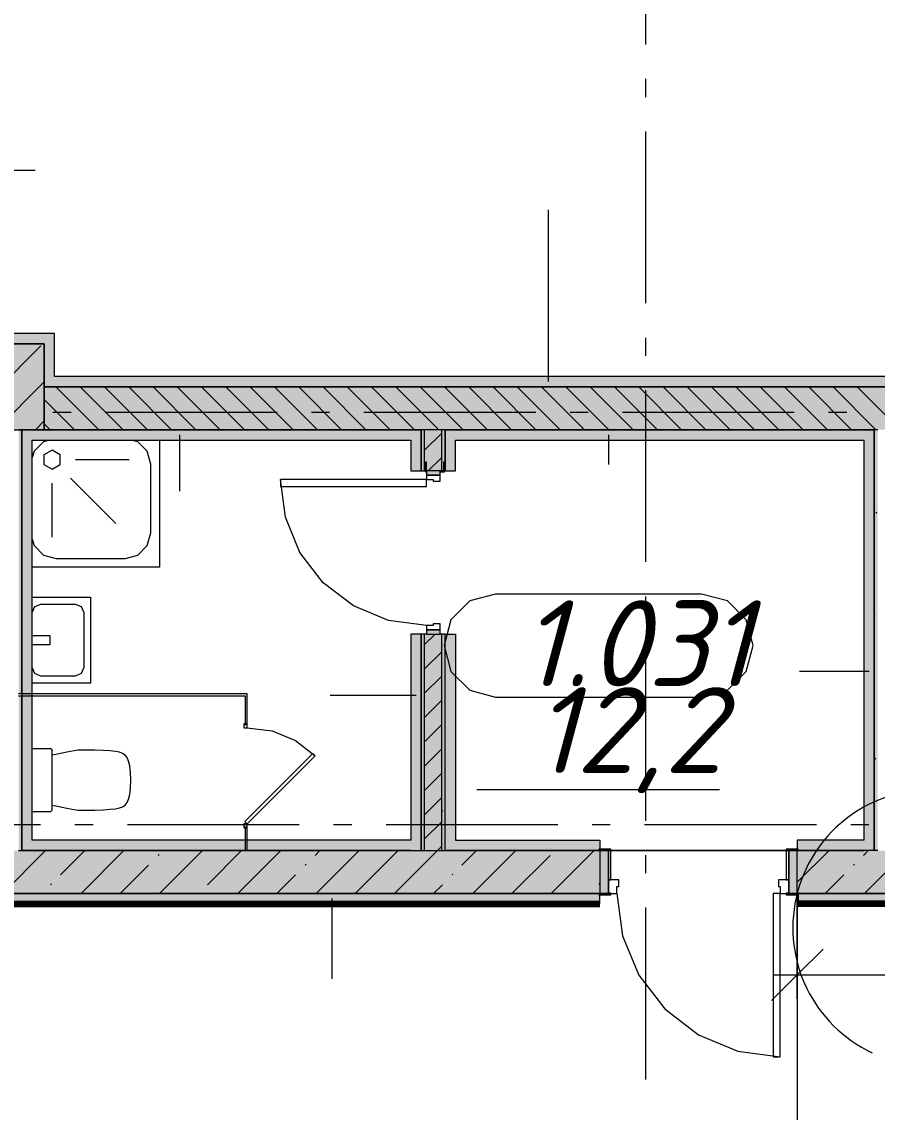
# Model space of a CAD drawing. Header units: millimetres. Extents: x -537608 to 253996, y -217170 to 186033.
# Drawn here: x -314907 to -309926, y -144173 to -137825 of the extents above; entities that cross this region are included whole.
import ezdxf

# ---------------------------------------------------------------- set-up
doc = ezdxf.new("R2010")
doc.units = ezdxf.units.MM
doc.layers.add('16) Лак 1.6м', color=160, linetype='Continuous', lineweight=90)
doc.layers.add('PDF _Геометрия', color=7, linetype='Continuous')
doc.layers.add('PDF _Текст', color=7, linetype='Continuous')
doc.layers.add('PDF _Сплошная заливка', color=7, linetype='Continuous', true_color=0xffffff)
doc.styles.add('PDF ISOCPEUR Italic', font='isocpeui.ttf')

msp = doc.modelspace()

# ---------------------------------------------------------------- hatches: boundary and pattern name
at = {"layer": 'PDF _Сплошная заливка', "transparency": 33554559}
msp.add_hatch(color=256, dxfattribs=at).paths.add_polyline_path([(-315326.1837, -140199.9776), (-314776.1856, -140199.9776), (-314776.1856, -139699.9775), (-315576.1848, -139699.9775), (-315576.1848, -140199.9776)])
at = {"layer": 'PDF _Сплошная заливка', "true_color": 0xff7d7d, "transparency": 33554559}
for points in [[(-314776.1856, -139889.9758), (-314716.1827, -139889.9758), (-314716.1827, -139639.9768), (-314776.1856, -139639.9768), (-314776.1856, -139716.2732)], [(-309467.4986, -139949.9764), (-309026.1817, -139949.9764), (-309026.1817, -139889.9758), (-314776.1856, -139889.9758), (-314776.1856, -139949.9764), (-311154.0372, -139949.9764)]]:
    msp.add_hatch(color=11, dxfattribs=at).paths.add_polyline_path(points)
at = {"layer": 'PDF _Сплошная заливка', "transparency": 33554559}
h = msp.add_hatch(color=256, dxfattribs=at)
h.paths.add_polyline_path([(-308016.1789, -140199.9776), (-308016.1789, -139949.9764), (-308526.1794, -139949.9764), (-308526.1794, -140199.9776)], flags=0)
h.paths.add_polyline_path([(-312441.2932, -140199.9776), (-309026.1817, -140199.9776), (-309026.1817, -139949.9764), (-314776.1856, -139949.9764), (-314776.1856, -140199.9776), (-312461.2941, -140199.9776)], flags=0)
h = msp.add_hatch(color=256, dxfattribs=at)
h.paths.add_polyline_path([(-314906.1853, -142649.631), (-314906.1853, -141749.6292), (-314926.1819, -141749.6292), (-314926.1819, -142649.631)], flags=0)
h.paths.add_polyline_path([(-314926.1819, -141737.6308), (-314906.1853, -141737.6308), (-314906.1853, -140199.9776), (-314926.1819, -140199.9776), (-314926.1819, -141142.7543)], flags=0)
at = {"layer": 'PDF _Сплошная заливка', "true_color": 0xbce362, "transparency": 33554559}
for points in [[(-312581.2955, -140259.9761), (-312581.2955, -140199.9776), (-314906.1853, -140199.9776), (-314906.1853, -140259.9761), (-312641.2941, -140259.9761)], [(-310003.2571, -140259.9761), (-309943.2542, -140259.9761), (-309943.2542, -140199.9776), (-312441.2932, -140199.9776), (-312441.2932, -140259.9761), (-311154.0372, -140259.9761)], [(-314906.1853, -142589.6303), (-314846.1824, -142589.6303), (-314846.1824, -140259.9761), (-314906.1853, -140259.9761), (-314906.1853, -142569.2354)], [(-312641.2941, -142649.631), (-312641.2941, -142589.6303), (-314906.1853, -142589.6303), (-314906.1853, -142649.631), (-312840.5759, -142649.631)]]:
    msp.add_hatch(color=63, dxfattribs=at).paths.add_polyline_path(points)
at = {"layer": 'PDF _Сплошная заливка', "transparency": 33554559}
h = msp.add_hatch(color=256, dxfattribs=at)
h.paths.add_polyline_path([(-312461.2941, -142649.631), (-312461.2941, -141389.6293), (-312561.2946, -141389.6293), (-312561.2946, -142649.631)], flags=0)
h.paths.add_polyline_path([(-312551.292, -140439.6294), (-312461.2941, -140439.6294), (-312461.2941, -140199.9776), (-312561.2946, -140199.9776), (-312561.2946, -140439.6294)], flags=0)
h = msp.add_hatch(color=256, dxfattribs=at)
h.paths.add_polyline_path([(-312461.2941, -142649.631), (-312441.2932, -142649.631), (-312441.2932, -141389.6293), (-312461.2941, -141389.6293), (-312461.2941, -142569.2354)], flags=0)
h.paths.add_polyline_path([(-312461.2941, -140439.6294), (-312441.2932, -140439.6294), (-312441.2932, -140199.9776), (-312461.2941, -140199.9776)], flags=0)
at = {"layer": 'PDF _Сплошная заливка', "true_color": 0xbce362, "transparency": 33554559}
h = msp.add_hatch(color=63, dxfattribs=at)
h.paths.add_polyline_path([(-312641.2941, -142649.631), (-312581.2955, -142649.631), (-312581.2955, -141389.6293), (-312641.2941, -141389.6293), (-312641.2941, -142589.6303)], flags=0)
h.paths.add_polyline_path([(-312581.2955, -140439.6294), (-312581.2955, -140259.9761), (-312641.2941, -140259.9761), (-312641.2941, -140439.6294)], flags=0)
h = msp.add_hatch(color=63, dxfattribs=at)
h.paths.add_polyline_path([(-310003.2571, -142649.631), (-310003.2571, -142589.6303), (-310391.2927, -142589.6303), (-310391.2927, -142641.6307), (-310386.2936, -142641.6307), (-310386.2936, -142649.631)], flags=0)
h.paths.add_polyline_path([(-312441.2932, -142649.631), (-311546.2927, -142649.2736), (-311546.2927, -142641.6307), (-311541.2935, -142641.6307), (-311541.2935, -142589.6303), (-312441.2932, -142589.6303)], flags=0)
at = {"layer": 'PDF _Сплошная заливка', "transparency": 33554559}
h = msp.add_hatch(color=256, dxfattribs=at)
h.paths.add_polyline_path([(-308151.1821, -142899.63), (-308151.1821, -142649.631), (-310391.2927, -142649.631), (-310391.2927, -142899.63), (-309104.1832, -142899.63)], flags=0)
h.paths.add_polyline_path([(-311546.2927, -142899.63), (-311541.2935, -142899.63), (-311541.2935, -142649.631), (-315576.1848, -142649.631), (-315576.1848, -142899.63), (-312840.5759, -142899.63)], flags=0)
at = {"layer": 'PDF _Сплошная заливка', "true_color": 0xff7d7d, "transparency": 33554559}
h = msp.add_hatch(color=11, dxfattribs=at)
h.paths.add_polyline_path([(-310386.2936, -142959.6307), (-310386.2936, -142907.6303), (-310391.2927, -142907.6303), (-310391.2927, -142959.6307)], flags=0)
h.paths.add_polyline_path([(-311546.2927, -142959.6307), (-311541.2935, -142959.6307), (-311541.2935, -142907.6303), (-311546.2927, -142907.6303), (-311546.2927, -142899.63), (-315576.1848, -142899.63), (-315576.1848, -142959.6307), (-312840.5759, -142959.6307)], flags=0)
at = {"layer": 'PDF _Сплошная заливка', "true_color": 0x6a8dc8, "transparency": 33554559}
msp.add_hatch(color=153, dxfattribs=at).paths.add_polyline_path([(-305623.1783, -142959.6307), (-305623.1783, -142899.63), (-310386.2936, -142899.63), (-310386.2936, -142959.6307), (-306094.4213, -142959.6307)])

# ---------------------------------------------------------------- linework, layer by layer
at = {"layer": '16) Лак 1.6м'}
for p, q in [((-315576.1848, -142959.6307), (-311541.2935, -142959.6307)), ((-305623.1783, -142959.6307), (-310386.2936, -142959.6307))]:
    msp.add_line(p, q, dxfattribs=at)
at = {"layer": 'PDF _Геометрия', "color": 253, "lineweight": 9, "true_color": 0xaaaaaa}
for p, q in [((-311276.183, -136958.293), (-311276.183, -137958.2952)), ((-311276.183, -138158.2939), (-311276.183, -138264.1268)), ((-311276.183, -138464.1277), (-311276.183, -139464.1278)), ((-311276.183, -139664.1286), (-311276.183, -139769.9615)), ((-311276.183, -139969.9623), (-311276.183, -140969.9625)), ((-314620.4537, -140099.6283), (-314726.2843, -140099.6283)), ((-313420.4527, -140099.6283), (-314420.4528, -140099.6283)), ((-313114.6168, -140099.6283), (-313220.4519, -140099.6283)), ((-311914.6159, -140099.6283), (-312914.616, -140099.6283)), ((-311608.7844, -140099.6283), (-311714.6193, -140099.6283)), ((-310408.7833, -140099.6283), (-311408.7835, -140099.6283)), ((-310102.9518, -140099.6283), (-310208.7824, -140099.6283)), ((-314781.1847, -140269.7247), (-314836.0894, -140324.6293)), ((-314744.7997, -140259.9761), (-314781.1847, -140269.7247)), ((-314231.1823, -140269.7247), (-314267.5672, -140259.9761)), ((-314176.2777, -140324.6293), (-314231.1823, -140269.7247)), ((-314106.1817, -140259.9761), (-314106.1817, -140549.6303)), ((-314836.0894, -140324.6293), (-314846.1824, -140362.3082)), ((-314731.1845, -140318.84), (-314779.5011, -140346.7337)), ((-314682.8679, -140346.7337), (-314731.1845, -140318.84)), ((-314156.1819, -140399.6297), (-314176.2777, -140324.6293)), ((-314779.5011, -140346.7337), (-314779.5011, -140402.5232)), ((-314682.8679, -140402.5232), (-314682.8679, -140346.7337)), ((-314281.1825, -140374.6295), (-314595.3201, -140374.6295)), ((-314156.1819, -140549.6303), (-314156.1819, -140399.6297)), ((-314779.5011, -140402.5232), (-314731.1845, -140430.419)), ((-314731.1845, -140430.419), (-314682.8679, -140402.5232)), ((-314731.1845, -140824.6294), (-314731.1845, -140510.4939)), ((-314359.2573, -140746.5547), (-314623.4162, -140482.3957)), ((-314156.1819, -140799.6293), (-314156.1819, -140549.6303)), ((-314106.1817, -140549.6303), (-314106.1817, -140999.6302)), ((-314846.1824, -140836.9508), (-314836.0894, -140874.6296)), ((-314176.2777, -140874.6296), (-314156.1819, -140799.6293)), ((-314836.0894, -140874.6296), (-314781.1847, -140929.5343)), ((-314231.1823, -140929.5343), (-314176.2777, -140874.6296)), ((-314781.1847, -140929.5343), (-314706.1844, -140949.63)), ((-314706.1844, -140949.63), (-314556.1837, -140949.63)), ((-314556.1837, -140949.63), (-314306.1826, -140949.63)), ((-314306.1826, -140949.63), (-314231.1823, -140929.5343)), ((-314556.1837, -140999.6302), (-314846.1824, -140999.6302)), ((-314106.1817, -140999.6302), (-314556.1837, -140999.6302)), ((-312148.4311, -141156.4407), (-312298.4318, -141196.632)), ((-310948.43, -141156.4407), (-312148.4311, -141156.4407)), ((-310798.4294, -141196.632), (-310948.43, -141156.4407)), ((-314846.1824, -141174.6288), (-314506.1835, -141174.6288)), ((-314831.538, -141229.2751), (-314796.1865, -141214.6307)), ((-314796.1865, -141214.6307), (-314596.1813, -141214.6307)), ((-314596.1813, -141214.6307), (-314560.8255, -141229.2751)), ((-314506.1835, -141174.6288), (-314506.1835, -141674.6289)), ((-312298.4318, -141196.632), (-312408.241, -141306.4392)), ((-311276.183, -141169.9612), (-311276.183, -141275.7961)), ((-310688.6244, -141306.4392), (-310798.4294, -141196.632)), ((-314846.1824, -141264.6288), (-314831.538, -141229.2751)), ((-314560.8255, -141229.2751), (-314546.1811, -141264.6309)), ((-314546.1811, -141264.6309), (-314546.1811, -141584.6289)), ((-312408.241, -141306.4392), (-312448.4324, -141456.4398)), ((-310648.433, -141456.4398), (-310688.6244, -141306.4392)), ((-314741.1699, -141399.6298), (-314846.1824, -141399.6298)), ((-314741.1699, -141449.63), (-314741.1699, -141399.6298)), ((-314846.1824, -141449.63), (-314741.1699, -141449.63)), ((-312448.4324, -141456.4398), (-312408.241, -141606.4405)), ((-311276.183, -141475.7949), (-311276.183, -142475.795)), ((-310688.6244, -141606.4405), (-310648.433, -141456.4398)), ((-314831.538, -141619.9847), (-314846.1824, -141584.631)), ((-314546.1811, -141584.6289), (-314560.8255, -141619.9847)), ((-314796.1865, -141634.6291), (-314831.538, -141619.9847)), ((-314596.1813, -141634.6291), (-314796.1865, -141634.6291)), ((-314560.8255, -141619.9847), (-314596.1813, -141634.6291)), ((-312408.241, -141606.4405), (-312298.4318, -141716.2476)), ((-310798.4294, -141716.2476), (-310688.6244, -141606.4405)), ((-314506.1835, -141674.6289), (-314846.1824, -141674.6289)), ((-312461.2941, -141689.6307), (-312461.2941, -141687.6306)), ((-312298.4318, -141716.2476), (-312148.4311, -141756.439)), ((-310948.43, -141756.439), (-310798.4294, -141716.2476)), ((-312148.4311, -141756.439), (-310948.43, -141756.439)), ((-314740.3776, -142057.1293), (-314846.1824, -142057.1293)), ((-314737.7897, -142057.4716), (-314740.3776, -142057.1293)), ((-314735.3784, -142058.4706), (-314737.7897, -142057.4716)), ((-314737.7897, -142057.4716), (-314735.3784, -142058.4706)), ((-314733.3073, -142060.0594), (-314735.3784, -142058.4706)), ((-314735.3784, -142058.4706), (-314733.3073, -142060.0594)), ((-314731.7185, -142062.1306), (-314733.3073, -142060.0594)), ((-314733.3073, -142060.0594), (-314731.7185, -142062.1306)), ((-314730.7194, -142064.5419), (-314731.7185, -142062.1306)), ((-314731.7185, -142062.1306), (-314730.7194, -142064.5419)), ((-314730.3793, -142067.1298), (-314730.7194, -142064.5419)), ((-314730.3793, -142412.13), (-314730.3793, -142067.1298)), ((-314699.8116, -142088.0027), (-314730.3793, -142094.539)), ((-314645.006, -142077.1323), (-314699.8116, -142088.0027)), ((-314580.5594, -142064.6302), (-314645.006, -142077.1323)), ((-314482.7507, -142064.6302), (-314580.5594, -142064.6302)), ((-314432.9357, -142067.3644), (-314482.7507, -142064.6302)), ((-314393.317, -142069.907), (-314432.9357, -142067.3644)), ((-314362.3274, -142073.0676), (-314393.317, -142069.907)), ((-314338.408, -142077.662), (-314362.3274, -142073.0676)), ((-314319.9917, -142084.4976), (-314338.408, -142077.662)), ((-314305.5324, -142094.399), (-314319.9917, -142084.4976)), ((-314294.0313, -142108.5354), (-314305.5324, -142094.399)), ((-314285.1698, -142128.5062), (-314294.0313, -142108.5354)), ((-314278.6722, -142155.9283), (-314285.1698, -142128.5062)), ((-314274.2586, -142192.4295), (-314278.6722, -142155.9283)), ((-314271.6449, -142239.631), (-314274.2586, -142192.4295)), ((-314274.2586, -142286.8301), (-314271.6449, -142239.631)), ((-314278.6722, -142323.3313), (-314274.2586, -142286.8301)), ((-312257.4696, -142294.4753), (-310844.5586, -142294.4753)), ((-314294.0313, -142370.7243), (-314285.1698, -142350.7557)), ((-314285.1698, -142350.7557), (-314278.6722, -142323.3313)), ((-314846.1824, -142422.1304), (-314740.3776, -142422.1304)), ((-314740.3776, -142422.1304), (-314737.7897, -142421.7903)), ((-314737.7897, -142421.7903), (-314735.3784, -142420.7913)), ((-314735.3784, -142420.7913), (-314737.7897, -142421.7903)), ((-314735.3784, -142420.7913), (-314733.3073, -142419.2003)), ((-314733.3073, -142419.2003), (-314735.3784, -142420.7913)), ((-314733.3073, -142419.2003), (-314731.7185, -142417.1313)), ((-314731.7185, -142417.1313), (-314733.3073, -142419.2003)), ((-314731.7185, -142417.1313), (-314730.7194, -142414.7178)), ((-314730.7194, -142414.7178), (-314731.7185, -142417.1313)), ((-314730.7194, -142414.7178), (-314730.3793, -142412.13)), ((-314730.3793, -142384.7207), (-314699.8116, -142391.2571)), ((-314699.8116, -142391.2571), (-314645.006, -142402.1273)), ((-314645.006, -142402.1273), (-314580.5594, -142414.6296)), ((-314580.5594, -142414.6296), (-314482.7507, -142414.6296)), ((-314482.7507, -142414.6296), (-314432.9357, -142411.8953)), ((-314432.9357, -142411.8953), (-314393.317, -142409.3548)), ((-314393.317, -142409.3548), (-314362.3274, -142406.1921)), ((-314362.3274, -142406.1921), (-314338.408, -142401.5998)), ((-314338.408, -142401.5998), (-314319.9917, -142394.7621)), ((-314319.9917, -142394.7621), (-314305.5324, -142384.8606)), ((-314305.5324, -142384.8606), (-314294.0313, -142370.7243)), ((-314797.9476, -142499.6303), (-315797.9477, -142499.6303)), ((-314492.1118, -142499.6303), (-314597.9467, -142499.6303)), ((-313292.1151, -142499.6303), (-314292.1152, -142499.6303)), ((-312986.2793, -142499.6303), (-313092.1142, -142499.6303)), ((-311786.2782, -142499.6303), (-312786.2784, -142499.6303)), ((-311480.4467, -142499.6303), (-311586.2774, -142499.6303)), ((-310280.4457, -142499.6303), (-311280.4458, -142499.6303)), ((-309974.6098, -142499.6303), (-310080.4449, -142499.6303)), ((-311276.183, -142675.7959), (-311276.183, -142781.6287)), ((-311276.183, -142981.6296), (-311276.183, -143981.6297))]:
    msp.add_line(p, q, dxfattribs=at)
at = {"layer": 'PDF _Геометрия', "lineweight": 9}
for p, q in [((-315296.1844, -138689.1911), (-314830.0352, -138689.1911)), ((-311840.2528, -139919.9772), (-311840.2528, -138919.9771)), ((-315326.1837, -139699.9775), (-314776.1856, -139699.9775)), ((-314776.1856, -139699.9775), (-315326.1837, -139699.9775)), ((-314776.1856, -139639.9768), (-315266.1851, -139639.9768)), ((-314716.1827, -139639.9768), (-314776.1856, -139639.9768)), ((-314776.1856, -139949.9764), (-314776.1856, -139699.9775)), ((-314776.1856, -139699.9775), (-314776.1856, -139889.9758)), ((-314716.1827, -139889.9758), (-314716.1827, -139639.9768)), ((-315081.2894, -139997.4061), (-314796.1693, -139712.2817)), ((-314776.1856, -139889.9758), (-314776.1856, -139949.9764)), ((-309086.1802, -139889.9758), (-314716.1827, -139889.9758)), ((-315055.7639, -140199.9776), (-314776.1856, -139920.397)), ((-309026.1817, -139949.9764), (-314776.1856, -139949.9764)), ((-314776.1856, -139949.9764), (-314776.1856, -140199.9776)), ((-314776.1856, -140199.9776), (-314776.1856, -139949.9764)), ((-314776.1856, -139949.9764), (-309026.1817, -139949.9764)), ((-314458.7754, -140199.9776), (-314708.7765, -139949.9764)), ((-314317.3521, -140199.9776), (-314567.3533, -139949.9764)), ((-314175.9332, -140199.9776), (-314425.9343, -139949.9764)), ((-314034.5099, -140199.9776), (-314284.5109, -139949.9764)), ((-313893.0908, -140199.9776), (-314143.092, -139949.9764)), ((-313751.6676, -140199.9776), (-314001.6687, -139949.9764)), ((-313610.2486, -140199.9776), (-313860.2454, -139949.9764)), ((-313468.8253, -140199.9776), (-313718.8264, -139949.9764)), ((-313327.4063, -140199.9776), (-313577.4031, -139949.9764)), ((-313185.983, -140199.9776), (-313435.9841, -139949.9764)), ((-313044.5597, -140199.9776), (-313294.5609, -139949.9764)), ((-312903.1408, -140199.9776), (-313153.1419, -139949.9764)), ((-312761.7174, -140199.9776), (-313011.7185, -139949.9764)), ((-312620.2985, -140199.9776), (-312870.2996, -139949.9764)), ((-312478.8752, -140199.9776), (-312728.8763, -139949.9764)), ((-312337.4562, -140199.9776), (-312587.453, -139949.9764)), ((-312196.0329, -140199.9776), (-312446.034, -139949.9764)), ((-312054.6096, -140199.9776), (-312304.6107, -139949.9764)), ((-311913.1906, -140199.9776), (-312163.1917, -139949.9764)), ((-311771.7674, -140199.9776), (-312021.7685, -139949.9764)), ((-311630.3483, -140199.9776), (-311880.3494, -139949.9764)), ((-311488.925, -140199.9776), (-311738.9261, -139949.9764)), ((-311347.5061, -140199.9776), (-311597.5029, -139949.9764)), ((-311206.0828, -140199.9776), (-311456.0839, -139949.9764)), ((-311064.6638, -140199.9776), (-311314.6606, -139949.9764)), ((-310923.2405, -140199.9776), (-311173.2416, -139949.9764)), ((-310781.8172, -140199.9776), (-311031.8183, -139949.9764)), ((-310640.3982, -140199.9776), (-310890.3994, -139949.9764)), ((-310498.9749, -140199.9776), (-310748.976, -139949.9764)), ((-310357.5559, -140199.9776), (-310607.5527, -139949.9764)), ((-310216.1326, -140199.9776), (-310466.1338, -139949.9764)), ((-310074.7137, -140199.9776), (-310324.7105, -139949.9764)), ((-309933.2904, -140199.9776), (-310183.2915, -139949.9764)), ((-309791.8671, -140199.9776), (-310041.8682, -139949.9764)), ((-314600.1987, -140199.9776), (-314776.1856, -140023.9908)), ((-315326.1837, -140199.9776), (-314776.1856, -140199.9776)), ((-314906.1853, -140199.9776), (-314926.1819, -140199.9776)), ((-314906.1853, -141737.6308), (-314906.1853, -140199.9776)), ((-312581.2955, -140199.9776), (-314906.1853, -140199.9776)), ((-314906.1853, -140199.9776), (-314906.1853, -140259.9761)), ((-314827.667, -140199.9776), (-314776.1856, -140148.4961)), ((-314741.6177, -140199.9776), (-314776.1856, -140165.4119)), ((-314776.1856, -140199.9776), (-312581.2955, -140199.9776)), ((-312561.2946, -140199.9776), (-312581.2955, -140199.9776)), ((-312581.2955, -140199.9776), (-312581.2955, -140259.9761)), ((-312581.2955, -140259.9761), (-312581.2955, -140199.9776)), ((-312561.2946, -140439.6294), (-312561.2946, -140199.9776)), ((-312461.2941, -140199.9776), (-312561.2946, -140199.9776)), ((-312441.2932, -140199.9776), (-312461.2941, -140199.9776)), ((-312461.2941, -140439.6294), (-312461.2941, -140199.9776)), ((-312441.2932, -140259.9761), (-312441.2932, -140199.9776)), ((-312441.2932, -140199.9776), (-309943.2542, -140199.9776)), ((-309943.2542, -140199.9776), (-312441.2932, -140199.9776)), ((-312441.2932, -140199.9776), (-312441.2932, -140259.9761)), ((-309923.2576, -140199.9776), (-309943.2542, -140199.9776)), ((-309943.2542, -140199.9776), (-309943.2542, -142649.631)), ((-309943.2542, -140259.9761), (-309943.2542, -140199.9776)), ((-314906.1853, -140259.9761), (-314906.1853, -142589.6303)), ((-314846.1824, -142589.6303), (-314846.1824, -140259.9761)), ((-314846.1824, -140259.9761), (-312641.2941, -140259.9761)), ((-313987.8984, -140229.9768), (-313987.8984, -140557.9817)), ((-312641.2941, -140259.9761), (-312641.2941, -140439.6294)), ((-312581.2955, -140259.9761), (-312581.2955, -140439.6294)), ((-312581.2955, -140439.6294), (-312581.2955, -140259.9761)), ((-312561.2946, -140319.4838), (-312461.2941, -140219.4834)), ((-312441.2932, -140439.6294), (-312441.2932, -140259.9761)), ((-312441.2932, -140259.9761), (-312441.2932, -140439.6294)), ((-312381.2946, -140439.6294), (-312381.2946, -140259.9761)), ((-312381.2946, -140259.9761), (-310003.2571, -140259.9761)), ((-311491.5259, -140229.9768), (-311491.5259, -140402.9021)), ((-310003.2571, -140259.9761), (-310003.2571, -142589.6303)), ((-309943.2542, -142649.631), (-309943.2542, -140259.9761)), ((-312540.0191, -140439.6294), (-312461.2941, -140360.9045)), ((-312641.2941, -140439.6294), (-312581.2955, -140439.6294)), ((-312581.2955, -140439.6294), (-312561.2946, -140439.6294)), ((-312561.2946, -140439.6294), (-312551.292, -140439.6294)), ((-312471.2925, -140439.6294), (-312551.292, -140439.6294)), ((-312551.292, -140439.6294), (-312551.292, -140464.6295)), ((-312471.2925, -140439.6294), (-312461.2941, -140439.6294)), ((-312471.2925, -140464.6295), (-312471.2925, -140439.6294)), ((-312461.2941, -140439.6294), (-312441.2932, -140439.6294)), ((-312441.2932, -140439.6294), (-312381.2946, -140439.6294)), ((-313401.2957, -140489.6296), (-313401.2957, -140529.6294)), ((-312551.292, -140489.6296), (-313401.2957, -140489.6296)), ((-313372.3299, -140709.625), (-313401.2957, -140489.6296)), ((-312471.2925, -140464.6295), (-312551.292, -140464.6295)), ((-312551.292, -140464.6295), (-312551.292, -140489.6296)), ((-312551.292, -140464.6295), (-312471.2925, -140464.6295)), ((-312551.292, -140489.6296), (-312511.2944, -140489.6296)), ((-312551.292, -140529.6294), (-312551.292, -140489.6296)), ((-312511.2944, -140489.6296), (-312511.2944, -140499.6301)), ((-312511.2944, -140499.6301), (-312471.2925, -140499.6301)), ((-312471.2925, -140499.6301), (-312471.2925, -140464.6295)), ((-313401.2957, -140529.6294), (-312551.292, -140529.6294)), ((-313287.4173, -140914.6293), (-313372.3299, -140709.625)), ((-313152.3323, -141090.67), (-313287.4173, -140914.6293)), ((-312976.2938, -141225.7507), (-313152.3323, -141090.67)), ((-312771.2895, -141310.6675), (-312976.2938, -141225.7507)), ((-312551.292, -141339.6291), (-312771.2895, -141310.6675)), ((-312551.292, -141339.6291), (-312551.292, -141364.6292)), ((-312511.2944, -141339.6291), (-312551.292, -141339.6291)), ((-312471.2925, -141329.6308), (-312511.2944, -141329.6308)), ((-312511.2944, -141329.6308), (-312511.2944, -141339.6291)), ((-312471.2925, -141364.6292), (-312471.2925, -141329.6308)), ((-312581.2955, -141389.6293), (-312641.2941, -141389.6293)), ((-312641.2941, -141389.6293), (-312641.2941, -142589.6303)), ((-312561.2946, -141389.6293), (-312581.2955, -141389.6293)), ((-312581.2955, -141389.6293), (-312581.2955, -142649.631)), ((-312581.2955, -142649.631), (-312581.2955, -141389.6293)), ((-312561.2946, -141450.855), (-312500.0689, -141389.6293)), ((-312551.292, -141389.6293), (-312561.2946, -141389.6293)), ((-312561.2946, -142649.631), (-312561.2946, -141389.6293)), ((-312551.292, -141364.6292), (-312471.2925, -141364.6292)), ((-312471.2925, -141364.6292), (-312551.292, -141364.6292)), ((-312551.292, -141364.6292), (-312551.292, -141389.6293)), ((-312551.292, -141389.6293), (-312471.2925, -141389.6293)), ((-312471.2925, -141389.6293), (-312471.2925, -141364.6292)), ((-312461.2941, -141389.6293), (-312471.2925, -141389.6293)), ((-312441.2932, -141389.6293), (-312461.2941, -141389.6293)), ((-312461.2941, -142649.631), (-312461.2941, -141389.6293)), ((-312441.2932, -142589.6303), (-312441.2932, -141389.6293)), ((-312441.2932, -141389.6293), (-312381.2946, -141389.6293)), ((-312441.2932, -142589.6303), (-312441.2932, -141389.6293)), ((-312381.2946, -141389.6293), (-312381.2946, -142589.6303)), ((-312561.2946, -141592.2762), (-312461.2941, -141492.2758)), ((-312561.2946, -141733.6973), (-312461.2941, -141633.6969)), ((-309973.2578, -141606.9485), (-310378.4827, -141606.9485)), ((-314906.1853, -141737.6308), (-314926.1819, -141737.6308)), ((-314926.1819, -141749.6292), (-314906.1853, -141749.6292)), ((-313606.1838, -141737.6308), (-314906.1853, -141737.6308)), ((-314906.1853, -142649.631), (-314906.1853, -141749.6292)), ((-314906.1853, -141749.6292), (-313606.1838, -141749.6292)), ((-313594.1832, -141737.6308), (-313606.1838, -141737.6308)), ((-313606.1838, -141749.6292), (-313606.1838, -141914.6295)), ((-313594.1832, -141914.6295), (-313594.1832, -141737.6308)), ((-312611.2948, -141747.6097), (-313111.2927, -141747.6097)), ((-312561.2946, -141875.1184), (-312461.2941, -141775.118)), ((-313614.1842, -141914.6295), (-313614.1842, -141934.6304)), ((-313594.1832, -141934.6304), (-313594.1832, -141914.6295)), ((-312561.2946, -142016.5396), (-312461.2941, -141916.5392)), ((-313614.1842, -141934.6304), (-313594.1832, -141934.6304)), ((-313594.1832, -141934.6304), (-313449.2464, -141953.7121)), ((-313449.2464, -141953.7121), (-313314.1829, -142009.6566)), ((-313314.1829, -142009.6566), (-313198.2032, -142098.6512)), ((-313212.3438, -142084.5084), (-313608.3238, -142480.4885)), ((-313594.1832, -142494.6312), (-313198.2032, -142098.6512)), ((-313198.2032, -142098.6512), (-313212.3438, -142084.5084)), ((-312561.2946, -142157.9608), (-312461.2941, -142057.9625)), ((-312561.2946, -142299.384), (-312461.2941, -142199.3836)), ((-312561.2946, -142440.8052), (-312461.2941, -142340.8047)), ((-313594.1832, -142494.6312), (-313614.1842, -142494.6312)), ((-313614.1842, -142494.6312), (-313614.1842, -142514.63)), ((-313608.3238, -142480.4885), (-313594.1832, -142494.6312)), ((-313594.1832, -142514.63), (-313594.1832, -142494.6312)), ((-312561.2946, -142582.2263), (-312461.2941, -142482.2258)), ((-313606.1838, -142514.63), (-313606.1838, -142649.631)), ((-313594.1832, -142649.631), (-313594.1832, -142514.63)), ((-314906.1853, -142589.6303), (-314906.1853, -142649.631)), ((-312641.2941, -142589.6303), (-314846.1824, -142589.6303)), ((-312441.2932, -142649.631), (-312441.2932, -142589.6303)), ((-312441.2932, -142649.631), (-312441.2932, -142589.6303)), ((-312381.2946, -142589.6303), (-311541.2935, -142589.6303)), ((-311541.2935, -142589.6303), (-311541.2935, -142641.6307)), ((-310003.2571, -142589.6303), (-310391.2927, -142589.6303)), ((-310391.2927, -142589.6303), (-310391.2927, -142641.6307)), ((-315018.2336, -142899.63), (-314768.2326, -142649.631)), ((-314926.1819, -142649.631), (-314906.1853, -142649.631)), ((-313606.1838, -142649.631), (-314906.1853, -142649.631)), ((-314906.1853, -142649.631), (-312641.2941, -142649.631)), ((-314682.1187, -142791.6141), (-314540.1356, -142649.631)), ((-314562.0354, -142899.63), (-314312.0386, -142649.631)), ((-314111.8698, -142677.5634), (-314107.129, -142672.8226)), ((-314105.8415, -142899.63), (-313855.8404, -142649.631)), ((-313826.7497, -142848.6372), (-313627.7392, -142649.631)), ((-313649.6434, -142899.63), (-313399.6423, -142649.631)), ((-313606.1838, -142649.631), (-313594.1832, -142649.631)), ((-312641.2941, -142649.631), (-313594.1832, -142649.631)), ((-313199.4777, -142677.5634), (-313171.5453, -142649.631)), ((-313193.4452, -142899.63), (-312943.4441, -142649.631)), ((-312965.3482, -142899.63), (-312715.3471, -142649.631)), ((-312737.2469, -142899.63), (-312487.2502, -142649.631)), ((-312641.2941, -142649.631), (-312581.2955, -142649.631)), ((-312581.2955, -142649.631), (-312561.2946, -142649.631)), ((-312561.2946, -142649.631), (-312461.2941, -142649.631)), ((-312487.276, -142649.631), (-312461.2941, -142623.647)), ((-312461.2941, -142649.631), (-312441.2932, -142649.631)), ((-312441.2932, -142649.631), (-311546.2927, -142649.631)), ((-311546.2927, -142649.631), (-312441.2932, -142649.631)), ((-312344.1089, -142734.5888), (-312259.1489, -142649.631)), ((-312281.0531, -142899.63), (-312031.052, -142649.631)), ((-312052.9518, -142899.63), (-311830.8874, -142677.5634)), ((-311824.8549, -142899.63), (-311574.8538, -142649.631)), ((-311476.2915, -142641.6307), (-311546.2927, -142641.6307)), ((-311546.2927, -142641.6307), (-311546.2927, -142649.631)), ((-311546.2927, -142649.631), (-311476.2915, -142649.631)), ((-311491.2933, -142649.631), (-311541.2935, -142649.631)), ((-311541.2935, -142649.631), (-311541.2935, -142899.63)), ((-311491.2933, -142899.63), (-311491.2933, -142649.631)), ((-311476.2915, -142649.631), (-311491.2933, -142649.631)), ((-311491.2933, -142649.631), (-311491.2933, -142819.6305)), ((-311476.2915, -142649.631), (-311476.2915, -142641.6307)), ((-311476.2915, -142819.6305), (-311476.2915, -142649.631)), ((-310456.2904, -142641.6307), (-310456.2904, -142649.631)), ((-310386.2936, -142641.6307), (-310456.2904, -142641.6307)), ((-310456.2904, -142649.631), (-310456.2904, -142819.6305)), ((-310441.293, -142649.631), (-310456.2904, -142649.631)), ((-310456.2904, -142649.631), (-310386.2936, -142649.631)), ((-310441.293, -142649.631), (-310441.293, -142899.63)), ((-310391.2927, -142649.631), (-310441.293, -142649.631)), ((-310441.293, -142819.6305), (-310441.293, -142649.631)), ((-310391.2927, -142834.6603), (-310206.2635, -142649.631)), ((-310391.2927, -142899.63), (-310391.2927, -142649.631)), ((-310386.2936, -142649.631), (-310386.2936, -142641.6307)), ((-310003.2571, -142649.631), (-310386.2936, -142649.631)), ((-310386.2936, -142649.631), (-310003.2571, -142649.631)), ((-310006.099, -142677.5634), (-309978.1622, -142649.631)), ((-309943.2542, -142649.631), (-310003.2571, -142649.631)), ((-310000.0664, -142899.63), (-309750.0653, -142649.631)), ((-309923.2576, -142649.631), (-309943.2542, -142649.631)), ((-314333.9385, -142899.63), (-314168.8973, -142734.5888)), ((-313256.5009, -142734.5888), (-313251.7601, -142729.848)), ((-310063.1221, -142734.5888), (-310058.3813, -142729.848)), ((-313421.5421, -142899.63), (-313313.5284, -142791.6141)), ((-312401.132, -142791.6141), (-312396.3911, -142786.8711)), ((-310228.1634, -142899.63), (-310120.1453, -142791.6141)), ((-314739.1418, -142848.6372), (-314734.401, -142843.8964)), ((-312509.15, -142899.63), (-312458.1552, -142848.6372)), ((-311545.763, -142848.6372), (-311541.2935, -142844.1677)), ((-311431.2948, -142819.6305), (-311491.2933, -142819.6305)), ((-311491.2933, -142819.6305), (-311491.2933, -142899.63)), ((-311491.2933, -142819.6305), (-311476.2915, -142819.6305)), ((-311441.2931, -142899.63), (-311441.2931, -142859.6303)), ((-311441.2931, -142859.6303), (-311431.2948, -142859.6303)), ((-311431.2948, -142859.6303), (-311431.2948, -142819.6305)), ((-310441.293, -142819.6305), (-310501.2915, -142819.6305)), ((-310501.2915, -142819.6305), (-310501.2915, -142859.6303)), ((-310501.2915, -142859.6303), (-310491.2932, -142859.6303)), ((-310491.2932, -142859.6303), (-310491.2932, -142899.63)), ((-310456.2904, -142819.6305), (-310441.293, -142819.6305)), ((-310441.293, -142899.63), (-310441.293, -142819.6305)), ((-315576.1848, -142899.63), (-311546.2927, -142899.63)), ((-311546.2927, -142899.63), (-315576.1848, -142899.63)), ((-313101.247, -142929.6314), (-313101.247, -143395.7805)), ((-311476.2915, -142899.63), (-311546.2927, -142899.63)), ((-311546.2927, -142899.63), (-311546.2927, -142907.6303)), ((-311546.2927, -142907.6303), (-311476.2915, -142907.6303)), ((-311541.2935, -142899.63), (-311491.2933, -142899.63)), ((-311541.2935, -142959.6307), (-311541.2935, -142907.6303)), ((-311476.2915, -142898.631), (-311491.2933, -142898.631)), ((-311491.2933, -142898.631), (-311491.2933, -142899.63)), ((-311491.2933, -142899.63), (-311441.2931, -142899.63)), ((-311491.2933, -142899.63), (-311476.2915, -142899.63)), ((-311476.2915, -142899.63), (-311476.2915, -142898.631)), ((-311476.2915, -142907.6303), (-311476.2915, -142899.63)), ((-311441.2931, -142899.63), (-311408.9212, -143145.5082)), ((-310491.2932, -142899.63), (-310531.2908, -142899.63)), ((-310531.2908, -142899.63), (-310531.2908, -143849.6299)), ((-310491.2932, -142899.63), (-310441.293, -142899.63)), ((-310491.2932, -143849.6299), (-310491.2932, -142899.63)), ((-310456.2904, -142898.631), (-310456.2904, -142899.63)), ((-310441.293, -142898.631), (-310456.2904, -142898.631)), ((-310456.2904, -142899.63), (-310441.293, -142899.63)), ((-310456.2904, -142899.63), (-310456.2904, -142907.6303)), ((-310386.2936, -142899.63), (-310456.2904, -142899.63)), ((-310456.2904, -142907.6303), (-310386.2936, -142907.6303)), ((-310441.293, -142899.63), (-310441.293, -142898.631)), ((-310441.293, -142899.63), (-310391.2927, -142899.63)), ((-310391.2927, -143373.0023), (-310391.2927, -142899.63)), ((-310391.2927, -142899.63), (-310391.2927, -144873.6268)), ((-310391.2927, -142959.6307), (-310391.2927, -142907.6303)), ((-310386.2936, -142907.6303), (-310386.2936, -142899.63)), ((-308151.1821, -142899.63), (-310386.2936, -142899.63)), ((-310386.2936, -142899.63), (-308151.1821, -142899.63)), ((-310386.2936, -142959.6307), (-310386.2936, -142907.6303)), ((-310386.2936, -142907.6303), (-310386.2936, -142959.6307)), ((-310386.2936, -142959.6307), (-310391.2927, -142959.6307)), ((-311408.9212, -143145.5082), (-311314.019, -143374.6299)), ((-311314.019, -143374.6299), (-311163.0452, -143571.382)), ((-310531.2908, -143373.0023), (-308683.2547, -143373.0023)), ((-310391.2927, -143513.0025), (-310391.2927, -143373.0023)), ((-311163.0452, -143571.382), (-310966.291, -143722.3558)), ((-310966.291, -143722.3558), (-310737.1692, -143817.2602)), ((-310737.1692, -143817.2602), (-310491.2932, -143849.6299)), ((-310531.2908, -143849.6299), (-310491.2932, -143849.6299))]:
    msp.add_line(p, q, dxfattribs=at)
at = {"layer": 'PDF _Геометрия', "color": 253, "lineweight": 20, "true_color": 0xaaaaaa}
for p, q in [((-312551.2317, -140389.6292), (-312556.2308, -140389.6292)), ((-312556.2308, -140389.6292), (-312556.2308, -140444.6286)), ((-312551.2317, -140439.6294), (-312551.2317, -140389.6292)), ((-312446.2321, -140389.6292), (-312451.2312, -140389.6292)), ((-312451.2312, -140389.6292), (-312451.2312, -140439.6294)), ((-312446.2321, -140444.6286), (-312446.2321, -140389.6292)), ((-312556.2308, -140444.6286), (-312551.292, -140444.6286)), ((-312451.2312, -140439.6294), (-312471.2925, -140439.6294)), ((-312471.2925, -140444.6286), (-312446.2321, -140444.6286))]:
    msp.add_line(p, q, dxfattribs=at)
at = {"layer": 'PDF _Геометрия', "color": 8, "lineweight": 9, "true_color": 0x787878}
for p, q in [((-309929.0275, -140684.8187), (-309932.3775, -140679.01)), ((-309938.9914, -141277.159), (-309942.3414, -141271.3525)), ((-312457.1088, -141792.4536), (-312460.4588, -141786.6471)), ((-309935.8481, -142111.5301), (-309939.2024, -142117.3367)), ((-312457.6126, -142415.353), (-312460.9669, -142421.1595))]:
    msp.add_line(p, q, dxfattribs=at)
at = {"layer": 'PDF _Геометрия', "lineweight": 30}
for p, q in [((-313594.1832, -141914.6295), (-313614.1842, -141914.6295)), ((-313614.1842, -142514.63), (-313594.1832, -142514.63))]:
    msp.add_line(p, q, dxfattribs=at)
at = {"layer": 'PDF _Геометрия', "color": 9, "lineweight": 9, "true_color": 0xc0c0c0}
for p, q in [((-311476.2915, -142649.631), (-310456.2904, -142649.631)), ((-310456.2904, -142649.631), (-311476.2915, -142649.631))]:
    msp.add_line(p, q, dxfattribs=at)
at = {"layer": 'PDF _Геометрия', "lineweight": 20}
for p, q in [((-310241.2921, -143223.0038), (-310391.2927, -143373.0023)), ((-310391.2927, -143373.0023), (-310541.2934, -143523.003))]:
    msp.add_line(p, q, dxfattribs=at)
at = {"layer": 'PDF _Геометрия', "color": 1, "lineweight": 9}
msp.add_arc((-309613.3222, -143099.5455), 803.9958, 90.00002772, 244.79120247, dxfattribs=at)
at = {"layer": 'PDF _Сплошная заливка', "color": 11, "lineweight": 35, "true_color": 0xff7d7d, "transparency": 33554559}
msp.add_solid([(-314776.1856, -139699.9775), (-314776.1856, -139639.9768), (-315326.1837, -139699.9775), (-315326.1837, -139639.9768)], dxfattribs=at)
at = {"layer": 'PDF _Сплошная заливка', "lineweight": 35, "transparency": 33554559}
for points in [[(-312561.2946, -140439.6294), (-312561.2946, -140199.9776), (-312581.2955, -140439.6294), (-312581.2955, -140199.9776)], [(-309923.2576, -142649.631), (-309923.2576, -140199.9776), (-309943.2542, -142649.631), (-309943.2542, -140199.9776)], [(-312561.2946, -142649.631), (-312561.2946, -141389.6293), (-312581.2955, -142649.631), (-312581.2955, -141389.6293)]]:
    msp.add_solid(points, dxfattribs=at)
at = {"layer": 'PDF _Сплошная заливка', "color": 63, "lineweight": 35, "true_color": 0xbce362, "transparency": 33554559}
for points in [[(-312381.2946, -140439.6294), (-312381.2946, -140259.9761), (-312441.2932, -140439.6294), (-312441.2932, -140259.9761)], [(-309943.2542, -142649.631), (-309943.2542, -140259.9761), (-310003.2571, -142649.631), (-310003.2571, -140259.9761)], [(-312381.2946, -142589.6303), (-312381.2946, -141389.6293), (-312441.2932, -142589.6303), (-312441.2932, -141389.6293)]]:
    msp.add_solid(points, dxfattribs=at)
at = {"layer": 'PDF _Сплошная заливка', "color": 7, "lineweight": 35, "true_color": 0xf4f4f4, "transparency": 33554559}
for points in [[(-312471.2925, -140464.6295), (-312471.2925, -140439.6294), (-312551.292, -140464.6295), (-312551.292, -140439.6294)], [(-312471.2925, -141389.6293), (-312471.2925, -141364.6292), (-312551.292, -141389.6293), (-312551.292, -141364.6292)], [(-311541.2935, -142899.63), (-311491.2933, -142899.63), (-311541.2935, -142649.631), (-311491.2933, -142649.631)], [(-310441.293, -142899.63), (-310391.2927, -142899.63), (-310441.293, -142649.631), (-310391.2927, -142649.631)]]:
    msp.add_solid(points, dxfattribs=at)

# ---------------------------------------------------------------- texts
at = {"layer": 'PDF _Текст', "char_height": 500, "attachment_point": 4, "style": 'PDF ISOCPEUR Italic'}
for s, insert in [('1.031', (-312003.7611, -141443.1518)), ('12,2', (-311930.763, -142007.101))]:
    msp.add_mtext(s, dxfattribs=dict(at, insert=insert))

doc.saveas('drawing.dxf')
